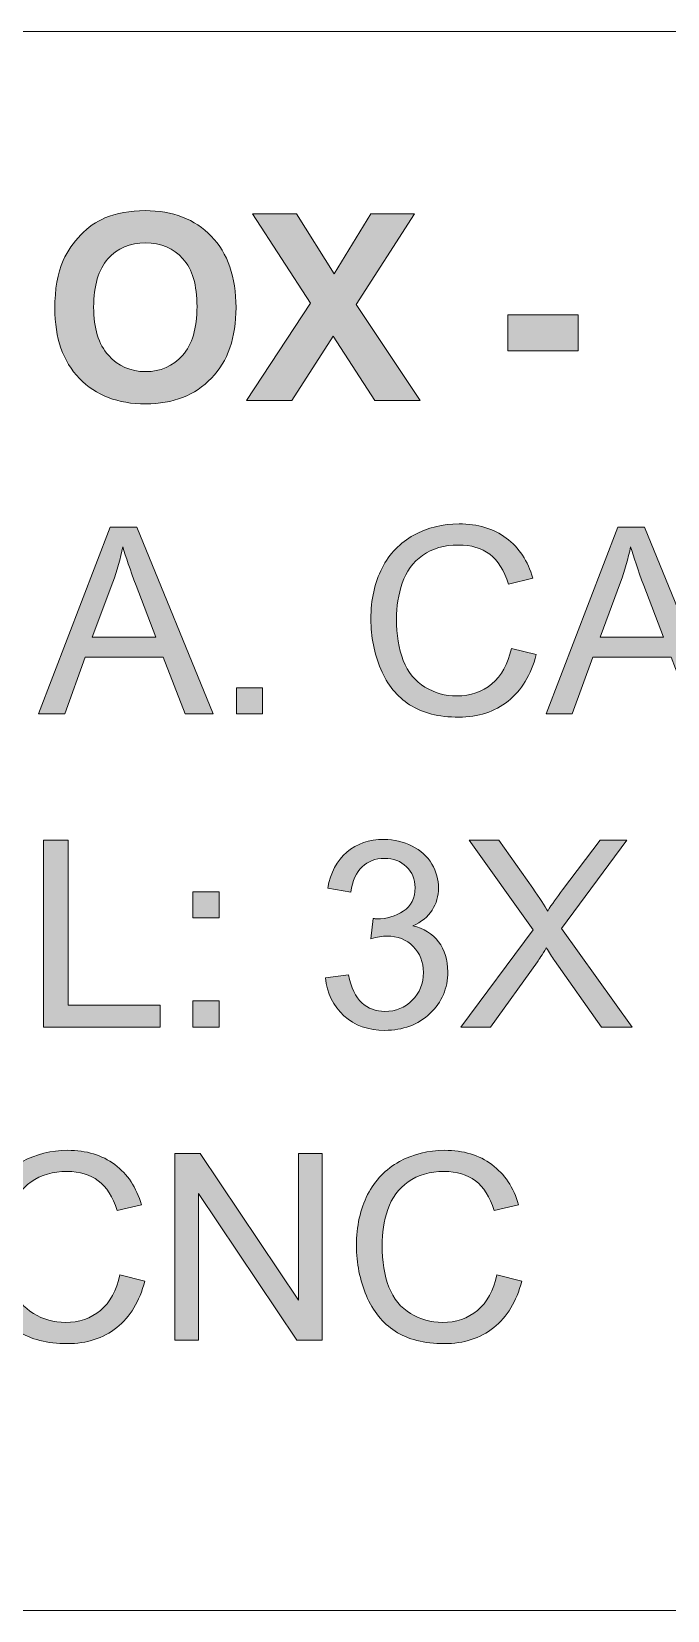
# Model space of a CAD drawing. Header units: inches. Extents: x -6.9 to 58.7, y -33.3 to 13.5.
# Drawn here: x 1.23 to 5.29, y -33.35 to -23.27 of the extents above; entities that cross this region are included whole.
import ezdxf

# ---------------------------------------------------------------- set-up
doc = ezdxf.new("R2010")
doc.units = ezdxf.units.IN
doc.header["$MEASUREMENT"] = 0
doc.layers.add('Layer 1', color=7, linetype='Continuous', lineweight=0)

# ---------------------------------------------------------------- blocks, each defined once
blk = doc.blocks.new('Block_1')
at = {"layer": 'Layer 1', "true_color": 0x000000, "transparency": 33554687}
h = blk.add_hatch(color=18, dxfattribs=at)
h.dxf.hatch_style = 2
edge = h.paths.add_edge_path()
edge.add_spline(control_points=[(1.627, -25.027), (1.627, -25.162), (1.658, -25.264), (1.721, -25.334), (1.783, -25.404), (1.862, -25.439), (1.958, -25.439), (2.054, -25.439), (2.133, -25.404), (2.195, -25.335), (2.256, -25.266), (2.287, -25.162), (2.287, -25.024), (2.287, -24.887), (2.257, -24.785), (2.197, -24.718), (2.137, -24.65), (2.058, -24.617), (1.958, -24.617), (1.859, -24.617), (1.779, -24.651), (1.718, -24.719), (1.658, -24.787), (1.627, -24.89), (1.627, -25.027)], knot_values=[0, 0, 0, 0, 1, 1, 1, 2, 2, 2, 3, 3, 3, 4, 4, 4, 5, 5, 5, 6, 6, 6, 7, 7, 7, 8, 8, 8, 8], degree=3, periodic=0)
edge = h.paths.add_edge_path()
edge.add_spline(control_points=[(1.379, -25.035), (1.379, -24.914), (1.397, -24.812), (1.433, -24.729), (1.461, -24.668), (1.498, -24.614), (1.545, -24.566), (1.591, -24.517), (1.643, -24.481), (1.699, -24.458), (1.773, -24.427), (1.859, -24.411), (1.956, -24.411), (2.132, -24.411), (2.272, -24.465), (2.378, -24.574), (2.483, -24.684), (2.536, -24.835), (2.536, -25.029), (2.536, -25.222), (2.484, -25.373), (2.379, -25.481), (2.274, -25.59), (2.134, -25.645), (1.959, -25.645), (1.782, -25.645), (1.641, -25.591), (1.536, -25.482), (1.431, -25.374), (1.379, -25.225), (1.379, -25.035)], knot_values=[0, 0, 0, 0, 1, 1, 1, 2, 2, 2, 3, 3, 3, 4, 4, 4, 5, 5, 5, 6, 6, 6, 7, 7, 7, 8, 8, 8, 9, 9, 9, 10, 10, 10, 10], degree=3, periodic=0)
h = blk.add_hatch(color=18, dxfattribs=at)
h.dxf.hatch_style = 2
edge = h.paths.add_edge_path()
edge.add_spline(control_points=[(2.603, -25.624), (2.603, -25.624), (3.011, -25.002), (3.011, -25.002), (3.011, -25.002), (2.641, -24.431), (2.641, -24.431), (2.641, -24.431), (2.923, -24.431), (2.923, -24.431), (2.923, -24.431), (3.162, -24.815), (3.162, -24.815), (3.162, -24.815), (3.396, -24.431), (3.396, -24.431), (3.396, -24.431), (3.675, -24.431), (3.675, -24.431), (3.675, -24.431), (3.304, -25.011), (3.304, -25.011), (3.304, -25.011), (3.712, -25.624), (3.712, -25.624), (3.712, -25.624), (3.422, -25.624), (3.422, -25.624), (3.422, -25.624), (3.157, -25.212), (3.157, -25.212), (3.157, -25.212), (2.892, -25.624), (2.892, -25.624), (2.892, -25.624), (2.603, -25.624), (2.603, -25.624)], knot_values=[0, 0, 0, 0, 1, 1, 1, 2, 2, 2, 3, 3, 3, 4, 4, 4, 5, 5, 5, 6, 6, 6, 7, 7, 7, 8, 8, 8, 9, 9, 9, 10, 10, 10, 11, 11, 11, 12, 12, 12, 12], degree=3, periodic=0)
h = blk.add_hatch(color=18, dxfattribs=at)
h.dxf.hatch_style = 2
edge = h.paths.add_edge_path()
edge.add_spline(control_points=[(4.271, -25.306), (4.271, -25.306), (4.271, -25.077), (4.271, -25.077), (4.271, -25.077), (4.72, -25.077), (4.72, -25.077), (4.72, -25.077), (4.72, -25.306), (4.72, -25.306), (4.72, -25.306), (4.271, -25.306), (4.271, -25.306)], knot_values=[0, 0, 0, 0, 1, 1, 1, 2, 2, 2, 3, 3, 3, 4, 4, 4, 4], degree=3, periodic=0)
h = blk.add_hatch(color=18, dxfattribs=at)
h.dxf.hatch_style = 2
edge = h.paths.add_edge_path()
edge.add_spline(control_points=[(4.294, -27.206), (4.294, -27.206), (4.452, -27.246), (4.452, -27.246), (4.419, -27.376), (4.359, -27.474), (4.273, -27.543), (4.187, -27.611), (4.082, -27.645), (3.958, -27.645), (3.829, -27.645), (3.725, -27.618), (3.644, -27.566), (3.564, -27.514), (3.502, -27.438), (3.46, -27.339), (3.418, -27.239), (3.397, -27.133), (3.397, -27.019), (3.397, -26.895), (3.421, -26.786), (3.468, -26.694), (3.516, -26.601), (3.583, -26.531), (3.671, -26.483), (3.759, -26.435), (3.855, -26.411), (3.96, -26.411), (4.08, -26.411), (4.18, -26.441), (4.261, -26.502), (4.343, -26.563), (4.399, -26.648), (4.431, -26.758), (4.431, -26.758), (4.276, -26.795), (4.276, -26.795), (4.248, -26.708), (4.208, -26.645), (4.156, -26.605), (4.103, -26.566), (4.037, -26.546), (3.957, -26.546), (3.865, -26.546), (3.789, -26.568), (3.727, -26.612), (3.666, -26.656), (3.622, -26.715), (3.597, -26.789), (3.572, -26.863), (3.56, -26.939), (3.56, -27.018), (3.56, -27.119), (3.575, -27.208), (3.604, -27.284), (3.634, -27.359), (3.68, -27.416), (3.742, -27.453), (3.805, -27.491), (3.872, -27.51), (3.945, -27.51), (4.033, -27.51), (4.108, -27.484), (4.169, -27.433), (4.231, -27.382), (4.272, -27.306), (4.294, -27.206)], knot_values=[0, 0, 0, 0, 1, 1, 1, 2, 2, 2, 3, 3, 3, 4, 4, 4, 5, 5, 5, 6, 6, 6, 7, 7, 7, 8, 8, 8, 9, 9, 9, 10, 10, 10, 11, 11, 11, 12, 12, 12, 13, 13, 13, 14, 14, 14, 15, 15, 15, 16, 16, 16, 17, 17, 17, 18, 18, 18, 19, 19, 19, 20, 20, 20, 21, 21, 21, 22, 22, 22, 22], degree=3, periodic=0)
h = blk.add_hatch(color=18, dxfattribs=at)
h.dxf.hatch_style = 2
edge = h.paths.add_edge_path()
edge.add_spline(control_points=[(1.618, -27.134), (1.618, -27.134), (2.023, -27.134), (2.023, -27.134), (2.023, -27.134), (1.898, -26.804), (1.898, -26.804), (1.86, -26.704), (1.832, -26.621), (1.813, -26.557), (1.798, -26.633), (1.777, -26.709), (1.749, -26.784), (1.749, -26.784), (1.618, -27.134), (1.618, -27.134)], knot_values=[0, 0, 0, 0, 1, 1, 1, 2, 2, 2, 3, 3, 3, 4, 4, 4, 5, 5, 5, 5], degree=3, periodic=0)
edge = h.paths.add_edge_path()
edge.add_spline(control_points=[(1.274, -27.624), (1.274, -27.624), (1.732, -26.431), (1.732, -26.431), (1.732, -26.431), (1.902, -26.431), (1.902, -26.431), (1.902, -26.431), (2.39, -27.624), (2.39, -27.624), (2.39, -27.624), (2.211, -27.624), (2.211, -27.624), (2.211, -27.624), (2.071, -27.263), (2.071, -27.263), (2.071, -27.263), (1.573, -27.263), (1.573, -27.263), (1.573, -27.263), (1.442, -27.624), (1.442, -27.624), (1.442, -27.624), (1.274, -27.624), (1.274, -27.624)], knot_values=[0, 0, 0, 0, 1, 1, 1, 2, 2, 2, 3, 3, 3, 4, 4, 4, 5, 5, 5, 6, 6, 6, 7, 7, 7, 8, 8, 8, 8], degree=3, periodic=0)
h = blk.add_hatch(color=18, dxfattribs=at)
h.dxf.hatch_style = 2
edge = h.paths.add_edge_path()
edge.add_spline(control_points=[(4.86, -27.134), (4.86, -27.134), (5.264, -27.134), (5.264, -27.134), (5.264, -27.134), (5.139, -26.804), (5.139, -26.804), (5.102, -26.704), (5.073, -26.621), (5.055, -26.557), (5.04, -26.633), (5.018, -26.709), (4.991, -26.784), (4.991, -26.784), (4.86, -27.134), (4.86, -27.134)], knot_values=[0, 0, 0, 0, 1, 1, 1, 2, 2, 2, 3, 3, 3, 4, 4, 4, 5, 5, 5, 5], degree=3, periodic=0)
edge = h.paths.add_edge_path()
edge.add_spline(control_points=[(4.515, -27.624), (4.515, -27.624), (4.973, -26.431), (4.973, -26.431), (4.973, -26.431), (5.144, -26.431), (5.144, -26.431), (5.144, -26.431), (5.632, -27.624), (5.632, -27.624), (5.632, -27.624), (5.452, -27.624), (5.452, -27.624), (5.452, -27.624), (5.313, -27.263), (5.313, -27.263), (5.313, -27.263), (4.814, -27.263), (4.814, -27.263), (4.814, -27.263), (4.683, -27.624), (4.683, -27.624), (4.683, -27.624), (4.515, -27.624), (4.515, -27.624)], knot_values=[0, 0, 0, 0, 1, 1, 1, 2, 2, 2, 3, 3, 3, 4, 4, 4, 5, 5, 5, 6, 6, 6, 7, 7, 7, 8, 8, 8, 8], degree=3, periodic=0)
h = blk.add_hatch(color=18, dxfattribs=at)
h.dxf.hatch_style = 2
edge = h.paths.add_edge_path()
edge.add_spline(control_points=[(2.539, -27.624), (2.539, -27.624), (2.539, -27.457), (2.539, -27.457), (2.539, -27.457), (2.706, -27.457), (2.706, -27.457), (2.706, -27.457), (2.706, -27.624), (2.706, -27.624), (2.706, -27.624), (2.539, -27.624), (2.539, -27.624)], knot_values=[0, 0, 0, 0, 1, 1, 1, 2, 2, 2, 3, 3, 3, 4, 4, 4, 4], degree=3, periodic=0)
h = blk.add_hatch(color=18, dxfattribs=at)
h.dxf.hatch_style = 2
edge = h.paths.add_edge_path()
edge.add_spline(control_points=[(3.107, -29.309), (3.107, -29.309), (3.253, -29.29), (3.253, -29.29), (3.27, -29.373), (3.299, -29.433), (3.339, -29.469), (3.379, -29.506), (3.429, -29.524), (3.487, -29.524), (3.556, -29.524), (3.614, -29.5), (3.661, -29.453), (3.709, -29.405), (3.732, -29.346), (3.732, -29.275), (3.732, -29.208), (3.71, -29.152), (3.667, -29.109), (3.623, -29.065), (3.567, -29.043), (3.499, -29.043), (3.471, -29.043), (3.437, -29.049), (3.396, -29.06), (3.396, -29.06), (3.412, -28.931), (3.412, -28.931), (3.422, -28.932), (3.429, -28.933), (3.435, -28.933), (3.498, -28.933), (3.554, -28.916), (3.604, -28.884), (3.654, -28.851), (3.679, -28.801), (3.679, -28.733), (3.679, -28.679), (3.661, -28.635), (3.624, -28.6), (3.588, -28.564), (3.541, -28.547), (3.483, -28.547), (3.426, -28.547), (3.379, -28.565), (3.341, -28.601), (3.303, -28.636), (3.279, -28.69), (3.268, -28.762), (3.268, -28.762), (3.121, -28.736), (3.121, -28.736), (3.139, -28.637), (3.18, -28.561), (3.243, -28.507), (3.307, -28.453), (3.386, -28.426), (3.48, -28.426), (3.545, -28.426), (3.605, -28.44), (3.66, -28.468), (3.715, -28.496), (3.757, -28.534), (3.786, -28.583), (3.815, -28.631), (3.829, -28.682), (3.829, -28.736), (3.829, -28.788), (3.815, -28.835), (3.788, -28.877), (3.76, -28.92), (3.719, -28.953), (3.665, -28.978), (3.735, -28.994), (3.79, -29.028), (3.829, -29.079), (3.868, -29.131), (3.888, -29.195), (3.888, -29.272), (3.888, -29.376), (3.85, -29.464), (3.774, -29.537), (3.698, -29.609), (3.602, -29.645), (3.486, -29.645), (3.381, -29.645), (3.294, -29.614), (3.225, -29.552), (3.156, -29.489), (3.116, -29.409), (3.107, -29.309)], knot_values=[0, 0, 0, 0, 1, 1, 1, 2, 2, 2, 3, 3, 3, 4, 4, 4, 5, 5, 5, 6, 6, 6, 7, 7, 7, 8, 8, 8, 9, 9, 9, 10, 10, 10, 11, 11, 11, 12, 12, 12, 13, 13, 13, 14, 14, 14, 15, 15, 15, 16, 16, 16, 17, 17, 17, 18, 18, 18, 19, 19, 19, 20, 20, 20, 21, 21, 21, 22, 22, 22, 23, 23, 23, 24, 24, 24, 25, 25, 25, 26, 26, 26, 27, 27, 27, 28, 28, 28, 29, 29, 29, 30, 30, 30, 30], degree=3, periodic=0)
h = blk.add_hatch(color=18, dxfattribs=at)
h.dxf.hatch_style = 2
edge = h.paths.add_edge_path()
edge.add_spline(control_points=[(1.306, -29.624), (1.306, -29.624), (1.306, -28.431), (1.306, -28.431), (1.306, -28.431), (1.464, -28.431), (1.464, -28.431), (1.464, -28.431), (1.464, -29.484), (1.464, -29.484), (1.464, -29.484), (2.051, -29.484), (2.051, -29.484), (2.051, -29.484), (2.051, -29.624), (2.051, -29.624), (2.051, -29.624), (1.306, -29.624), (1.306, -29.624)], knot_values=[0, 0, 0, 0, 1, 1, 1, 2, 2, 2, 3, 3, 3, 4, 4, 4, 5, 5, 5, 6, 6, 6, 6], degree=3, periodic=0)
h = blk.add_hatch(color=18, dxfattribs=at)
h.dxf.hatch_style = 2
edge = h.paths.add_edge_path()
edge.add_spline(control_points=[(3.971, -29.624), (3.971, -29.624), (4.432, -29.003), (4.432, -29.003), (4.432, -29.003), (4.025, -28.431), (4.025, -28.431), (4.025, -28.431), (4.213, -28.431), (4.213, -28.431), (4.213, -28.431), (4.43, -28.737), (4.43, -28.737), (4.475, -28.801), (4.507, -28.85), (4.526, -28.884), (4.552, -28.84), (4.584, -28.795), (4.62, -28.748), (4.62, -28.748), (4.86, -28.431), (4.86, -28.431), (4.86, -28.431), (5.032, -28.431), (5.032, -28.431), (5.032, -28.431), (4.613, -28.994), (4.613, -28.994), (4.613, -28.994), (5.065, -29.624), (5.065, -29.624), (5.065, -29.624), (4.869, -29.624), (4.869, -29.624), (4.869, -29.624), (4.569, -29.199), (4.569, -29.199), (4.552, -29.174), (4.535, -29.148), (4.517, -29.119), (4.49, -29.162), (4.471, -29.192), (4.46, -29.208), (4.46, -29.208), (4.16, -29.624), (4.16, -29.624), (4.16, -29.624), (3.971, -29.624), (3.971, -29.624)], knot_values=[0, 0, 0, 0, 1, 1, 1, 2, 2, 2, 3, 3, 3, 4, 4, 4, 5, 5, 5, 6, 6, 6, 7, 7, 7, 8, 8, 8, 9, 9, 9, 10, 10, 10, 11, 11, 11, 12, 12, 12, 13, 13, 13, 14, 14, 14, 15, 15, 15, 16, 16, 16, 16], degree=3, periodic=0)
h = blk.add_hatch(color=18, dxfattribs=at)
h.dxf.hatch_style = 2
edge = h.paths.add_edge_path()
edge.add_spline(control_points=[(2.261, -29.624), (2.261, -29.624), (2.261, -29.457), (2.261, -29.457), (2.261, -29.457), (2.428, -29.457), (2.428, -29.457), (2.428, -29.457), (2.428, -29.624), (2.428, -29.624), (2.428, -29.624), (2.261, -29.624), (2.261, -29.624)], knot_values=[0, 0, 0, 0, 1, 1, 1, 2, 2, 2, 3, 3, 3, 4, 4, 4, 4], degree=3, periodic=0)
edge = h.paths.add_edge_path()
edge.add_spline(control_points=[(2.261, -28.927), (2.261, -28.927), (2.261, -28.76), (2.261, -28.76), (2.261, -28.76), (2.428, -28.76), (2.428, -28.76), (2.428, -28.76), (2.428, -28.927), (2.428, -28.927), (2.428, -28.927), (2.261, -28.927), (2.261, -28.927)], knot_values=[0, 0, 0, 0, 1, 1, 1, 2, 2, 2, 3, 3, 3, 4, 4, 4, 4], degree=3, periodic=0)
h = blk.add_hatch(color=18, dxfattribs=at)
h.dxf.hatch_style = 2
edge = h.paths.add_edge_path()
edge.add_spline(control_points=[(1.795, -31.206), (1.795, -31.206), (1.953, -31.246), (1.953, -31.246), (1.92, -31.376), (1.86, -31.474), (1.774, -31.543), (1.688, -31.611), (1.583, -31.645), (1.459, -31.645), (1.33, -31.645), (1.226, -31.618), (1.145, -31.566), (1.064, -31.514), (1.003, -31.438), (0.961, -31.339), (0.919, -31.239), (0.898, -31.133), (0.898, -31.019), (0.898, -30.895), (0.922, -30.786), (0.969, -30.694), (1.017, -30.601), (1.084, -30.531), (1.172, -30.483), (1.259, -30.435), (1.356, -30.411), (1.461, -30.411), (1.58, -30.411), (1.681, -30.441), (1.762, -30.502), (1.844, -30.563), (1.9, -30.648), (1.932, -30.758), (1.932, -30.758), (1.777, -30.795), (1.777, -30.795), (1.749, -30.708), (1.709, -30.645), (1.656, -30.605), (1.604, -30.566), (1.538, -30.546), (1.458, -30.546), (1.366, -30.546), (1.29, -30.568), (1.228, -30.612), (1.166, -30.656), (1.123, -30.715), (1.098, -30.789), (1.073, -30.863), (1.061, -30.939), (1.061, -31.018), (1.061, -31.119), (1.075, -31.208), (1.105, -31.284), (1.135, -31.359), (1.181, -31.416), (1.243, -31.453), (1.305, -31.491), (1.373, -31.51), (1.446, -31.51), (1.534, -31.51), (1.609, -31.484), (1.67, -31.433), (1.732, -31.382), (1.773, -31.306), (1.795, -31.206)], knot_values=[0, 0, 0, 0, 1, 1, 1, 2, 2, 2, 3, 3, 3, 4, 4, 4, 5, 5, 5, 6, 6, 6, 7, 7, 7, 8, 8, 8, 9, 9, 9, 10, 10, 10, 11, 11, 11, 12, 12, 12, 13, 13, 13, 14, 14, 14, 15, 15, 15, 16, 16, 16, 17, 17, 17, 18, 18, 18, 19, 19, 19, 20, 20, 20, 21, 21, 21, 22, 22, 22, 22], degree=3, periodic=0)
h = blk.add_hatch(color=18, dxfattribs=at)
h.dxf.hatch_style = 2
edge = h.paths.add_edge_path()
edge.add_spline(control_points=[(2.146, -31.624), (2.146, -31.624), (2.146, -30.431), (2.146, -30.431), (2.146, -30.431), (2.307, -30.431), (2.307, -30.431), (2.307, -30.431), (2.934, -31.368), (2.934, -31.368), (2.934, -31.368), (2.934, -30.431), (2.934, -30.431), (2.934, -30.431), (3.085, -30.431), (3.085, -30.431), (3.085, -30.431), (3.085, -31.624), (3.085, -31.624), (3.085, -31.624), (2.924, -31.624), (2.924, -31.624), (2.924, -31.624), (2.297, -30.687), (2.297, -30.687), (2.297, -30.687), (2.297, -31.624), (2.297, -31.624), (2.297, -31.624), (2.146, -31.624), (2.146, -31.624)], knot_values=[0, 0, 0, 0, 1, 1, 1, 2, 2, 2, 3, 3, 3, 4, 4, 4, 5, 5, 5, 6, 6, 6, 7, 7, 7, 8, 8, 8, 9, 9, 9, 10, 10, 10, 10], degree=3, periodic=0)
h = blk.add_hatch(color=18, dxfattribs=at)
h.dxf.hatch_style = 2
edge = h.paths.add_edge_path()
edge.add_spline(control_points=[(4.202, -31.206), (4.202, -31.206), (4.36, -31.246), (4.36, -31.246), (4.327, -31.376), (4.267, -31.474), (4.181, -31.543), (4.095, -31.611), (3.99, -31.645), (3.866, -31.645), (3.737, -31.645), (3.633, -31.618), (3.552, -31.566), (3.472, -31.514), (3.41, -31.438), (3.368, -31.339), (3.326, -31.239), (3.305, -31.133), (3.305, -31.019), (3.305, -30.895), (3.329, -30.786), (3.376, -30.694), (3.424, -30.601), (3.491, -30.531), (3.579, -30.483), (3.667, -30.435), (3.763, -30.411), (3.868, -30.411), (3.988, -30.411), (4.088, -30.441), (4.169, -30.502), (4.251, -30.563), (4.308, -30.648), (4.34, -30.758), (4.34, -30.758), (4.184, -30.795), (4.184, -30.795), (4.156, -30.708), (4.116, -30.645), (4.064, -30.605), (4.011, -30.566), (3.945, -30.546), (3.865, -30.546), (3.773, -30.546), (3.697, -30.568), (3.635, -30.612), (3.574, -30.656), (3.53, -30.715), (3.505, -30.789), (3.48, -30.863), (3.468, -30.939), (3.468, -31.018), (3.468, -31.119), (3.483, -31.208), (3.512, -31.284), (3.542, -31.359), (3.588, -31.416), (3.65, -31.453), (3.713, -31.491), (3.78, -31.51), (3.853, -31.51), (3.941, -31.51), (4.016, -31.484), (4.077, -31.433), (4.139, -31.382), (4.18, -31.306), (4.202, -31.206)], knot_values=[0, 0, 0, 0, 1, 1, 1, 2, 2, 2, 3, 3, 3, 4, 4, 4, 5, 5, 5, 6, 6, 6, 7, 7, 7, 8, 8, 8, 9, 9, 9, 10, 10, 10, 11, 11, 11, 12, 12, 12, 13, 13, 13, 14, 14, 14, 15, 15, 15, 16, 16, 16, 17, 17, 17, 18, 18, 18, 19, 19, 19, 20, 20, 20, 21, 21, 21, 22, 22, 22, 22], degree=3, periodic=0)
at = {"layer": 'Layer 1'}
for points, knots in [([(1.379, -25.035), (1.379, -24.914), (1.397, -24.812), (1.433, -24.729), (1.461, -24.668), (1.498, -24.614), (1.545, -24.566), (1.591, -24.517), (1.643, -24.481), (1.699, -24.458), (1.773, -24.427), (1.859, -24.411), (1.956, -24.411), (2.132, -24.411), (2.272, -24.465), (2.378, -24.574), (2.483, -24.684), (2.536, -24.835), (2.536, -25.029), (2.536, -25.222), (2.484, -25.373), (2.379, -25.481), (2.274, -25.59), (2.134, -25.645), (1.959, -25.645), (1.782, -25.645), (1.641, -25.591), (1.536, -25.482), (1.431, -25.374), (1.379, -25.225), (1.379, -25.035)], [0, 0, 0, 0, 1, 1, 1, 2, 2, 2, 3, 3, 3, 4, 4, 4, 5, 5, 5, 6, 6, 6, 7, 7, 7, 8, 8, 8, 9, 9, 9, 10, 10, 10, 10]), ([(2.603, -25.624), (2.603, -25.624), (3.011, -25.002), (3.011, -25.002), (3.011, -25.002), (2.641, -24.431), (2.641, -24.431), (2.641, -24.431), (2.923, -24.431), (2.923, -24.431), (2.923, -24.431), (3.162, -24.815), (3.162, -24.815), (3.162, -24.815), (3.396, -24.431), (3.396, -24.431), (3.396, -24.431), (3.675, -24.431), (3.675, -24.431), (3.675, -24.431), (3.304, -25.011), (3.304, -25.011), (3.304, -25.011), (3.712, -25.624), (3.712, -25.624), (3.712, -25.624), (3.422, -25.624), (3.422, -25.624), (3.422, -25.624), (3.157, -25.212), (3.157, -25.212), (3.157, -25.212), (2.892, -25.624), (2.892, -25.624), (2.892, -25.624), (2.603, -25.624), (2.603, -25.624)], [0, 0, 0, 0, 1, 1, 1, 2, 2, 2, 3, 3, 3, 4, 4, 4, 5, 5, 5, 6, 6, 6, 7, 7, 7, 8, 8, 8, 9, 9, 9, 10, 10, 10, 11, 11, 11, 12, 12, 12, 12]), ([(1.627, -25.027), (1.627, -25.162), (1.658, -25.264), (1.721, -25.334), (1.783, -25.404), (1.862, -25.439), (1.958, -25.439), (2.054, -25.439), (2.133, -25.404), (2.195, -25.335), (2.256, -25.266), (2.287, -25.162), (2.287, -25.024), (2.287, -24.887), (2.257, -24.785), (2.197, -24.718), (2.137, -24.65), (2.058, -24.617), (1.958, -24.617), (1.859, -24.617), (1.779, -24.651), (1.718, -24.719), (1.658, -24.787), (1.627, -24.89), (1.627, -25.027)], [0, 0, 0, 0, 1, 1, 1, 2, 2, 2, 3, 3, 3, 4, 4, 4, 5, 5, 5, 6, 6, 6, 7, 7, 7, 8, 8, 8, 8]), ([(4.271, -25.306), (4.271, -25.306), (4.271, -25.077), (4.271, -25.077), (4.271, -25.077), (4.72, -25.077), (4.72, -25.077), (4.72, -25.077), (4.72, -25.306), (4.72, -25.306), (4.72, -25.306), (4.271, -25.306), (4.271, -25.306)], [0, 0, 0, 0, 1, 1, 1, 2, 2, 2, 3, 3, 3, 4, 4, 4, 4]), ([(4.294, -27.206), (4.294, -27.206), (4.452, -27.246), (4.452, -27.246), (4.419, -27.376), (4.359, -27.474), (4.273, -27.543), (4.187, -27.611), (4.082, -27.645), (3.958, -27.645), (3.829, -27.645), (3.725, -27.618), (3.644, -27.566), (3.564, -27.514), (3.502, -27.438), (3.46, -27.339), (3.418, -27.239), (3.397, -27.133), (3.397, -27.019), (3.397, -26.895), (3.421, -26.786), (3.468, -26.694), (3.516, -26.601), (3.583, -26.531), (3.671, -26.483), (3.759, -26.435), (3.855, -26.411), (3.96, -26.411), (4.08, -26.411), (4.18, -26.441), (4.261, -26.502), (4.343, -26.563), (4.399, -26.648), (4.431, -26.758), (4.431, -26.758), (4.276, -26.795), (4.276, -26.795), (4.248, -26.708), (4.208, -26.645), (4.156, -26.605), (4.103, -26.566), (4.037, -26.546), (3.957, -26.546), (3.865, -26.546), (3.789, -26.568), (3.727, -26.612), (3.666, -26.656), (3.622, -26.715), (3.597, -26.789), (3.572, -26.863), (3.56, -26.939), (3.56, -27.018), (3.56, -27.119), (3.575, -27.208), (3.604, -27.284), (3.634, -27.359), (3.68, -27.416), (3.742, -27.453), (3.805, -27.491), (3.872, -27.51), (3.945, -27.51), (4.033, -27.51), (4.108, -27.484), (4.169, -27.433), (4.231, -27.382), (4.272, -27.306), (4.294, -27.206)], [0, 0, 0, 0, 1, 1, 1, 2, 2, 2, 3, 3, 3, 4, 4, 4, 5, 5, 5, 6, 6, 6, 7, 7, 7, 8, 8, 8, 9, 9, 9, 10, 10, 10, 11, 11, 11, 12, 12, 12, 13, 13, 13, 14, 14, 14, 15, 15, 15, 16, 16, 16, 17, 17, 17, 18, 18, 18, 19, 19, 19, 20, 20, 20, 21, 21, 21, 22, 22, 22, 22]), ([(1.274, -27.624), (1.274, -27.624), (1.732, -26.431), (1.732, -26.431), (1.732, -26.431), (1.902, -26.431), (1.902, -26.431), (1.902, -26.431), (2.39, -27.624), (2.39, -27.624), (2.39, -27.624), (2.211, -27.624), (2.211, -27.624), (2.211, -27.624), (2.071, -27.263), (2.071, -27.263), (2.071, -27.263), (1.573, -27.263), (1.573, -27.263), (1.573, -27.263), (1.442, -27.624), (1.442, -27.624), (1.442, -27.624), (1.274, -27.624), (1.274, -27.624)], [0, 0, 0, 0, 1, 1, 1, 2, 2, 2, 3, 3, 3, 4, 4, 4, 5, 5, 5, 6, 6, 6, 7, 7, 7, 8, 8, 8, 8]), ([(4.515, -27.624), (4.515, -27.624), (4.973, -26.431), (4.973, -26.431), (4.973, -26.431), (5.144, -26.431), (5.144, -26.431), (5.144, -26.431), (5.632, -27.624), (5.632, -27.624), (5.632, -27.624), (5.452, -27.624), (5.452, -27.624), (5.452, -27.624), (5.313, -27.263), (5.313, -27.263), (5.313, -27.263), (4.814, -27.263), (4.814, -27.263), (4.814, -27.263), (4.683, -27.624), (4.683, -27.624), (4.683, -27.624), (4.515, -27.624), (4.515, -27.624)], [0, 0, 0, 0, 1, 1, 1, 2, 2, 2, 3, 3, 3, 4, 4, 4, 5, 5, 5, 6, 6, 6, 7, 7, 7, 8, 8, 8, 8]), ([(1.618, -27.134), (1.618, -27.134), (2.023, -27.134), (2.023, -27.134), (2.023, -27.134), (1.898, -26.804), (1.898, -26.804), (1.86, -26.704), (1.832, -26.621), (1.813, -26.557), (1.798, -26.633), (1.777, -26.709), (1.749, -26.784), (1.749, -26.784), (1.618, -27.134), (1.618, -27.134)], [0, 0, 0, 0, 1, 1, 1, 2, 2, 2, 3, 3, 3, 4, 4, 4, 5, 5, 5, 5]), ([(4.86, -27.134), (4.86, -27.134), (5.264, -27.134), (5.264, -27.134), (5.264, -27.134), (5.139, -26.804), (5.139, -26.804), (5.102, -26.704), (5.073, -26.621), (5.055, -26.557), (5.04, -26.633), (5.018, -26.709), (4.991, -26.784), (4.991, -26.784), (4.86, -27.134), (4.86, -27.134)], [0, 0, 0, 0, 1, 1, 1, 2, 2, 2, 3, 3, 3, 4, 4, 4, 5, 5, 5, 5]), ([(2.539, -27.624), (2.539, -27.624), (2.539, -27.457), (2.539, -27.457), (2.539, -27.457), (2.706, -27.457), (2.706, -27.457), (2.706, -27.457), (2.706, -27.624), (2.706, -27.624), (2.706, -27.624), (2.539, -27.624), (2.539, -27.624)], [0, 0, 0, 0, 1, 1, 1, 2, 2, 2, 3, 3, 3, 4, 4, 4, 4]), ([(3.107, -29.309), (3.107, -29.309), (3.253, -29.29), (3.253, -29.29), (3.27, -29.373), (3.299, -29.433), (3.339, -29.469), (3.379, -29.506), (3.429, -29.524), (3.487, -29.524), (3.556, -29.524), (3.614, -29.5), (3.661, -29.453), (3.709, -29.405), (3.732, -29.346), (3.732, -29.275), (3.732, -29.208), (3.71, -29.152), (3.667, -29.109), (3.623, -29.065), (3.567, -29.043), (3.499, -29.043), (3.471, -29.043), (3.437, -29.049), (3.396, -29.06), (3.396, -29.06), (3.412, -28.931), (3.412, -28.931), (3.422, -28.932), (3.429, -28.933), (3.435, -28.933), (3.498, -28.933), (3.554, -28.916), (3.604, -28.884), (3.654, -28.851), (3.679, -28.801), (3.679, -28.733), (3.679, -28.679), (3.661, -28.635), (3.624, -28.6), (3.588, -28.564), (3.541, -28.547), (3.483, -28.547), (3.426, -28.547), (3.379, -28.565), (3.341, -28.601), (3.303, -28.636), (3.279, -28.69), (3.268, -28.762), (3.268, -28.762), (3.121, -28.736), (3.121, -28.736), (3.139, -28.637), (3.18, -28.561), (3.243, -28.507), (3.307, -28.453), (3.386, -28.426), (3.48, -28.426), (3.545, -28.426), (3.605, -28.44), (3.66, -28.468), (3.715, -28.496), (3.757, -28.534), (3.786, -28.583), (3.815, -28.631), (3.829, -28.682), (3.829, -28.736), (3.829, -28.788), (3.815, -28.835), (3.788, -28.877), (3.76, -28.92), (3.719, -28.953), (3.665, -28.978), (3.735, -28.994), (3.79, -29.028), (3.829, -29.079), (3.868, -29.131), (3.888, -29.195), (3.888, -29.272), (3.888, -29.376), (3.85, -29.464), (3.774, -29.537), (3.698, -29.609), (3.602, -29.645), (3.486, -29.645), (3.381, -29.645), (3.294, -29.614), (3.225, -29.552), (3.156, -29.489), (3.116, -29.409), (3.107, -29.309)], [0, 0, 0, 0, 1, 1, 1, 2, 2, 2, 3, 3, 3, 4, 4, 4, 5, 5, 5, 6, 6, 6, 7, 7, 7, 8, 8, 8, 9, 9, 9, 10, 10, 10, 11, 11, 11, 12, 12, 12, 13, 13, 13, 14, 14, 14, 15, 15, 15, 16, 16, 16, 17, 17, 17, 18, 18, 18, 19, 19, 19, 20, 20, 20, 21, 21, 21, 22, 22, 22, 23, 23, 23, 24, 24, 24, 25, 25, 25, 26, 26, 26, 27, 27, 27, 28, 28, 28, 29, 29, 29, 30, 30, 30, 30]), ([(1.306, -29.624), (1.306, -29.624), (1.306, -28.431), (1.306, -28.431), (1.306, -28.431), (1.464, -28.431), (1.464, -28.431), (1.464, -28.431), (1.464, -29.484), (1.464, -29.484), (1.464, -29.484), (2.051, -29.484), (2.051, -29.484), (2.051, -29.484), (2.051, -29.624), (2.051, -29.624), (2.051, -29.624), (1.306, -29.624), (1.306, -29.624)], [0, 0, 0, 0, 1, 1, 1, 2, 2, 2, 3, 3, 3, 4, 4, 4, 5, 5, 5, 6, 6, 6, 6]), ([(3.971, -29.624), (3.971, -29.624), (4.432, -29.003), (4.432, -29.003), (4.432, -29.003), (4.025, -28.431), (4.025, -28.431), (4.025, -28.431), (4.213, -28.431), (4.213, -28.431), (4.213, -28.431), (4.43, -28.737), (4.43, -28.737), (4.475, -28.801), (4.507, -28.85), (4.526, -28.884), (4.552, -28.84), (4.584, -28.795), (4.62, -28.748), (4.62, -28.748), (4.86, -28.431), (4.86, -28.431), (4.86, -28.431), (5.032, -28.431), (5.032, -28.431), (5.032, -28.431), (4.613, -28.994), (4.613, -28.994), (4.613, -28.994), (5.065, -29.624), (5.065, -29.624), (5.065, -29.624), (4.869, -29.624), (4.869, -29.624), (4.869, -29.624), (4.569, -29.199), (4.569, -29.199), (4.552, -29.174), (4.535, -29.148), (4.517, -29.119), (4.49, -29.162), (4.471, -29.192), (4.46, -29.208), (4.46, -29.208), (4.16, -29.624), (4.16, -29.624), (4.16, -29.624), (3.971, -29.624), (3.971, -29.624)], [0, 0, 0, 0, 1, 1, 1, 2, 2, 2, 3, 3, 3, 4, 4, 4, 5, 5, 5, 6, 6, 6, 7, 7, 7, 8, 8, 8, 9, 9, 9, 10, 10, 10, 11, 11, 11, 12, 12, 12, 13, 13, 13, 14, 14, 14, 15, 15, 15, 16, 16, 16, 16]), ([(2.261, -28.927), (2.261, -28.927), (2.261, -28.76), (2.261, -28.76), (2.261, -28.76), (2.428, -28.76), (2.428, -28.76), (2.428, -28.76), (2.428, -28.927), (2.428, -28.927), (2.428, -28.927), (2.261, -28.927), (2.261, -28.927)], [0, 0, 0, 0, 1, 1, 1, 2, 2, 2, 3, 3, 3, 4, 4, 4, 4]), ([(2.261, -29.624), (2.261, -29.624), (2.261, -29.457), (2.261, -29.457), (2.261, -29.457), (2.428, -29.457), (2.428, -29.457), (2.428, -29.457), (2.428, -29.624), (2.428, -29.624), (2.428, -29.624), (2.261, -29.624), (2.261, -29.624)], [0, 0, 0, 0, 1, 1, 1, 2, 2, 2, 3, 3, 3, 4, 4, 4, 4]), ([(1.795, -31.206), (1.795, -31.206), (1.953, -31.246), (1.953, -31.246), (1.92, -31.376), (1.86, -31.474), (1.774, -31.543), (1.688, -31.611), (1.583, -31.645), (1.459, -31.645), (1.33, -31.645), (1.226, -31.618), (1.145, -31.566), (1.064, -31.514), (1.003, -31.438), (0.961, -31.339), (0.919, -31.239), (0.898, -31.133), (0.898, -31.019), (0.898, -30.895), (0.922, -30.786), (0.969, -30.694), (1.017, -30.601), (1.084, -30.531), (1.172, -30.483), (1.259, -30.435), (1.356, -30.411), (1.461, -30.411), (1.58, -30.411), (1.681, -30.441), (1.762, -30.502), (1.844, -30.563), (1.9, -30.648), (1.932, -30.758), (1.932, -30.758), (1.777, -30.795), (1.777, -30.795), (1.749, -30.708), (1.709, -30.645), (1.656, -30.605), (1.604, -30.566), (1.538, -30.546), (1.458, -30.546), (1.366, -30.546), (1.29, -30.568), (1.228, -30.612), (1.166, -30.656), (1.123, -30.715), (1.098, -30.789), (1.073, -30.863), (1.061, -30.939), (1.061, -31.018), (1.061, -31.119), (1.075, -31.208), (1.105, -31.284), (1.135, -31.359), (1.181, -31.416), (1.243, -31.453), (1.305, -31.491), (1.373, -31.51), (1.446, -31.51), (1.534, -31.51), (1.609, -31.484), (1.67, -31.433), (1.732, -31.382), (1.773, -31.306), (1.795, -31.206)], [0, 0, 0, 0, 1, 1, 1, 2, 2, 2, 3, 3, 3, 4, 4, 4, 5, 5, 5, 6, 6, 6, 7, 7, 7, 8, 8, 8, 9, 9, 9, 10, 10, 10, 11, 11, 11, 12, 12, 12, 13, 13, 13, 14, 14, 14, 15, 15, 15, 16, 16, 16, 17, 17, 17, 18, 18, 18, 19, 19, 19, 20, 20, 20, 21, 21, 21, 22, 22, 22, 22]), ([(2.146, -31.624), (2.146, -31.624), (2.146, -30.431), (2.146, -30.431), (2.146, -30.431), (2.307, -30.431), (2.307, -30.431), (2.307, -30.431), (2.934, -31.368), (2.934, -31.368), (2.934, -31.368), (2.934, -30.431), (2.934, -30.431), (2.934, -30.431), (3.085, -30.431), (3.085, -30.431), (3.085, -30.431), (3.085, -31.624), (3.085, -31.624), (3.085, -31.624), (2.924, -31.624), (2.924, -31.624), (2.924, -31.624), (2.297, -30.687), (2.297, -30.687), (2.297, -30.687), (2.297, -31.624), (2.297, -31.624), (2.297, -31.624), (2.146, -31.624), (2.146, -31.624)], [0, 0, 0, 0, 1, 1, 1, 2, 2, 2, 3, 3, 3, 4, 4, 4, 5, 5, 5, 6, 6, 6, 7, 7, 7, 8, 8, 8, 9, 9, 9, 10, 10, 10, 10]), ([(4.202, -31.206), (4.202, -31.206), (4.36, -31.246), (4.36, -31.246), (4.327, -31.376), (4.267, -31.474), (4.181, -31.543), (4.095, -31.611), (3.99, -31.645), (3.866, -31.645), (3.737, -31.645), (3.633, -31.618), (3.552, -31.566), (3.472, -31.514), (3.41, -31.438), (3.368, -31.339), (3.326, -31.239), (3.305, -31.133), (3.305, -31.019), (3.305, -30.895), (3.329, -30.786), (3.376, -30.694), (3.424, -30.601), (3.491, -30.531), (3.579, -30.483), (3.667, -30.435), (3.763, -30.411), (3.868, -30.411), (3.988, -30.411), (4.088, -30.441), (4.169, -30.502), (4.251, -30.563), (4.308, -30.648), (4.34, -30.758), (4.34, -30.758), (4.184, -30.795), (4.184, -30.795), (4.156, -30.708), (4.116, -30.645), (4.064, -30.605), (4.011, -30.566), (3.945, -30.546), (3.865, -30.546), (3.773, -30.546), (3.697, -30.568), (3.635, -30.612), (3.574, -30.656), (3.53, -30.715), (3.505, -30.789), (3.48, -30.863), (3.468, -30.939), (3.468, -31.018), (3.468, -31.119), (3.483, -31.208), (3.512, -31.284), (3.542, -31.359), (3.588, -31.416), (3.65, -31.453), (3.713, -31.491), (3.78, -31.51), (3.853, -31.51), (3.941, -31.51), (4.016, -31.484), (4.077, -31.433), (4.139, -31.382), (4.18, -31.306), (4.202, -31.206)], [0, 0, 0, 0, 1, 1, 1, 2, 2, 2, 3, 3, 3, 4, 4, 4, 5, 5, 5, 6, 6, 6, 7, 7, 7, 8, 8, 8, 9, 9, 9, 10, 10, 10, 11, 11, 11, 12, 12, 12, 13, 13, 13, 14, 14, 14, 15, 15, 15, 16, 16, 16, 17, 17, 17, 18, 18, 18, 19, 19, 19, 20, 20, 20, 21, 21, 21, 22, 22, 22, 22])]:
    blk.add_open_spline(points, degree=3, knots=knots, dxfattribs=at)
blk = doc.blocks.new('Block_0')
at = {"layer": 'Layer 1'}
blk.add_blockref('Block_1', (0, 0), dxfattribs=at)

msp = doc.modelspace()

# ---------------------------------------------------------------- linework, layer by layer
at = {"layer": 'Layer 1', "color": 18, "lineweight": 5, "true_color": 0x000000}
msp.add_lwpolyline([(58.718, -33.349), (-6.869, -33.349), (-6.869, -23.268), (58.718, -23.268)], close=True, dxfattribs=at)

# ---------------------------------------------------------------- block references
at = {"layer": 'Layer 1'}
msp.add_blockref('Block_0', (0, 0), dxfattribs=at)

doc.saveas('drawing.dxf')
